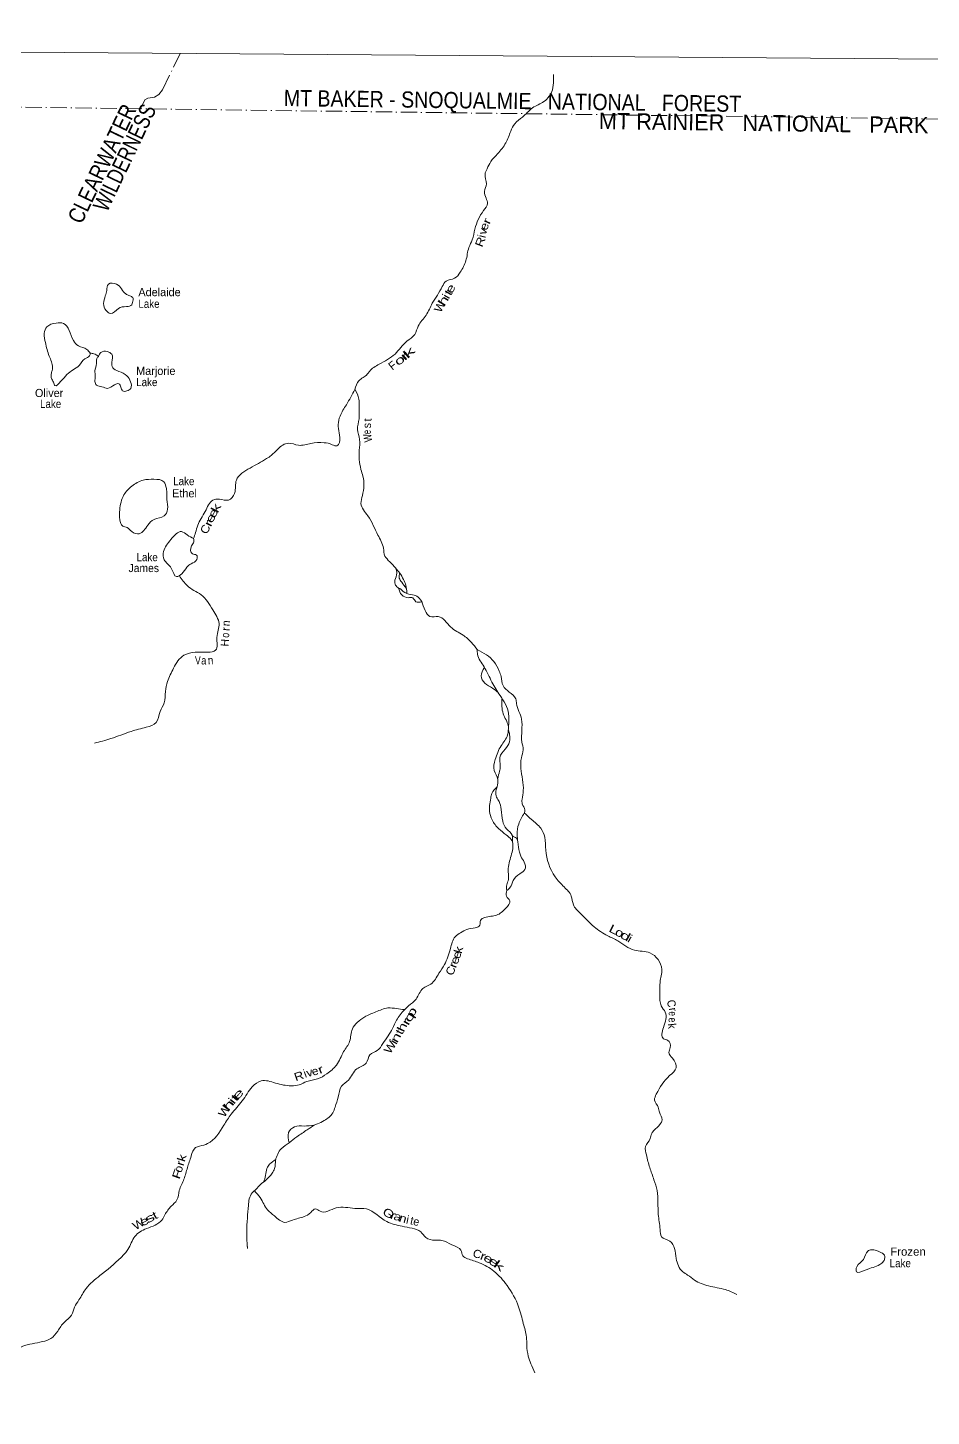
# Model space of a CAD drawing. Header units: feet. Extents: x -252658 to 9, y -366365 to -181930.
# Drawn here: x -187806 to -165566, y -216134 to -181930 of the extents above; entities that cross this region are included whole.
import ezdxf
from ezdxf.enums import TextEntityAlignment as Align

# ---------------------------------------------------------------- set-up
doc = ezdxf.new("R2010")
doc.units = ezdxf.units.FT
doc.header["$LTSCALE"] = 80
doc.linetypes.add('DOT_DASHED', pattern=[7.7, 5, -1.2, 0.3, -1.2])
for name, color, linetype, lineweight in [('39', 7, 'Continuous', 13), ('4', 7, 'Continuous', 13), ('44', 7, 'DOT_DASHED', 13)]:
    doc.layers.add(name, color=color, linetype=linetype, lineweight=lineweight)
doc.layers.add('41', color=7, linetype='Continuous')

msp = doc.modelspace()

# ---------------------------------------------------------------- linework, layer by layer
at = {"layer": '39'}
for points in [[(-174868.11, -183080.21), (-174866.07, -183228.57), (-174891.28, -183454.73), (-175100.89, -183746.43), (-175379.28, -183902.84), (-175511.92, -184019.22), (-175628.33, -184127.82), (-175820.12, -184293.48), (-175915.34, -184476.55), (-176038.17, -184763.46), (-176241.47, -185035.2), (-176407.39, -185227.29), (-176500.52, -185404.37), (-176550.66, -185533.96), (-176517.56, -185772.98), (-176560.44, -185962.8), (-176524.33, -186127.69), (-176489.75, -186256.48), (-176584.9, -186433.53), (-176716.89, -186652.16), (-176798.73, -186889.54), (-176864.81, -187155.21), (-176945.94, -187340.49), (-177020.89, -187666.17), (-177161.87, -187952.83), (-177300.99, -188101.19), (-177505.63, -188172.45), (-177604.21, -188305.36), (-177723.98, -188514.14), (-177847.67, -188714.84), (-178000.83, -189007.34), (-178194.01, -189277.22), (-178281.47, -189482.45), (-178473.31, -189652.12), (-178765.91, -189966.69), (-179156.48, -190217.72), (-179394.81, -190394.75), (-179448.2, -190466.15), (-179658.03, -190623.54), (-179751.66, -190838.7)], [(-185232.57, -188696.08), (-185222.92, -188577.95), (-185294.91, -188532.83), (-185395.11, -188485.3), (-185621.8, -188245.53), (-185821.44, -188244.7), (-185863.89, -188402.46), (-185897.93, -188534.28), (-185938.79, -188724.13), (-185880.55, -188893.35), (-185770.65, -188969.08), (-185575.37, -188843.56), (-185375.08, -188796.29), (-185245.42, -188752.03), (-185232.57, -188696.08)], [(-186269.74, -189944.23), (-186351.2, -189852.87), (-186561.73, -189761.67), (-186681.02, -189633.69), (-186788.59, -189383.59), (-186927.47, -189213.23), (-187108.83, -189202.64), (-187336, -189299.64), (-187400.63, -189457.08), (-187373.45, -189685.99), (-187279.06, -190016.08), (-187198.16, -190299.88), (-187209.21, -190371.89), (-187230.58, -190461.79), (-187223.91, -190566.13), (-187176.81, -190663.01), (-187137.58, -190745.76), (-186997.06, -190643.52), (-186692.71, -190355.17), (-186540.06, -190251.1), (-186398.65, -190082.72), (-186286.81, -190014.15), (-186269.74, -189944.23)], [(-186269.74, -189944.23), (-186179.25, -189963.56), (-186125.11, -189986.38), (-186065.13, -190025.32)], [(-186065.15, -190027.32), (-186009.4, -189929.89), (-185843.74, -189908.19), (-185739.72, -189971.81), (-185736.33, -190170.31), (-185715.95, -190304.91), (-185567.9, -190393.21), (-185365.73, -190506.34), (-185276.96, -190653.93), (-185269, -190812.41), (-185366.67, -190877.17), (-185471.51, -190875.68), (-185514.61, -190780.85), (-185567.98, -190699.91), (-185669.11, -190722.53), (-185841.74, -190812.29), (-185984.38, -190772.17), (-186110.9, -190732.29), (-186154.05, -190641.47), (-186144.27, -190513.31), (-186154.57, -190378.86), (-186113.89, -190203.03), (-186089.59, -190045.02), (-186063.49, -190024.41)], [(-179751.66, -190838.7), (-179964.42, -191214.55), (-180119.46, -191496.99), (-180164.59, -191704.83), (-180143.09, -191905.59), (-180136.28, -192150.25), (-180195.8, -192227.58), (-180310.38, -192199.89), (-180513.41, -192150.9), (-180834.3, -192168.39), (-181143.47, -192214.11), (-181388.81, -192162.52), (-181648.89, -192307.16), (-181812.34, -192465.2), (-181926.33, -192543.77), (-182332.76, -192774.53), (-182671.5, -193070.41), (-182716.23, -193398.52), (-182863.66, -193564.81), (-183089.22, -193541.56), (-183248.89, -193567.36), (-183438.12, -193843.3), (-183624.21, -194185.45), (-183674.99, -194363.13), (-183724.11, -194514.39)], [(-179750.89, -190836.93), (-179653.99, -191074.63), (-179646.46, -191265.17), (-179652.43, -191559.76), (-179688.23, -191823.86), (-179639.14, -192073.12), (-179644.65, -192333.64), (-179645.77, -192568.16), (-179604.61, -192807.29), (-179556.41, -192972.35), (-179568.9, -193453.28), (-179603.79, -193649.23), (-179434.45, -193954.33), (-179186.68, -194426.92), (-179051.82, -194747.57), (-179014.1, -194942.55), (-178896.99, -195082.53), (-178746.52, -195245.9)], [(-184394.56, -193280.45), (-184456.82, -193111.18), (-184700.05, -193051.6), (-184962.52, -193073.93), (-185248.86, -193222.21), (-185439.28, -193436), (-185543.04, -193805.37), (-185542.26, -194047.93), (-185465.72, -194205.38), (-185359.31, -194240.97), (-185245.7, -194340.81), (-185062.89, -194393.52), (-184852.39, -194186.03), (-184697.16, -194039.9), (-184445.95, -193955.27), (-184363.1, -193792.07), (-184384.04, -193549.22), (-184382.16, -193408.92), (-184394.56, -193280.45)], [(-183723.41, -194514.79), (-183881.51, -194424.34), (-184021.58, -194342.17), (-184282.28, -194532.91), (-184461.72, -194831.05), (-184446.34, -195037.74), (-184273.58, -195238.65), (-184143.33, -195450.98), (-184017.32, -195378.6), (-183888.09, -195216.06), (-183786.15, -195133.32), (-183641.54, -195027.13), (-183654.2, -194918.7), (-183754.67, -194891.21), (-183772.2, -194694.51), (-183717.28, -194592.38), (-183723.41, -194514.79)], [(-178679.5, -195732.81), (-178751.46, -195659.91), (-178768, -195539.4), (-178719.31, -195367.7), (-178746.52, -195245.9)], [(-178745.25, -195251.59), (-178648.66, -195362.69), (-178560.02, -195520.31), (-178497.49, -195669.54), (-178474.06, -195849.16)], [(-184074.61, -195432.49), (-183876.1, -195675.28), (-183716.3, -195789.81), (-183538.27, -195898.58), (-183254.82, -196267.45), (-183098.03, -196606.45), (-183150.99, -196946.47), (-183181.42, -197260.76), (-183371.68, -197312.18), (-183684.28, -197313.75), (-183963.58, -197387.96), (-184217.88, -197703.08), (-184363.45, -198031.76), (-184417.22, -198281.57), (-184447.14, -198557.78), (-184550.88, -198774.8), (-184645.24, -199044.08), (-184888.78, -199158.89), (-185263.28, -199263.82), (-185763.78, -199441.13), (-186164.57, -199551.7)], [(-178652.72, -195357.62), (-178660.41, -195486.81), (-178601.26, -195587.88), (-178491.93, -195735.21)], [(-178109.52, -196063.94), (-178228.72, -195929.94), (-178373.39, -195889.8), (-178563.97, -195814.93), (-178677.82, -195733.13), (-178679.73, -195732.78)], [(-178679.73, -195732.78), (-178599.43, -195902.63), (-178438.98, -195969.05), (-178330.16, -195974.61), (-178250.74, -196067.95), (-178107.6, -196069.03)], [(-178109.64, -196063.8), (-178023.73, -196283.66), (-177904.74, -196433.69), (-177701.06, -196434.58), (-177397.94, -196689.46), (-177090.09, -196892.29), (-176886.79, -197071.58), (-176739.91, -197248.07)], [(-176739.91, -197248.07), (-176735.37, -197360.39), (-176574.2, -197673.39), (-176379.58, -198049.01), (-176180.28, -198376.59), (-175968.45, -198822.61), (-175970.66, -199137.3), (-175995.68, -199349.43), (-176152.52, -199615.82), (-176298.26, -199956.53), (-176324.09, -200228.79), (-176238.24, -200444.5), (-176252.84, -200630.71)], [(-176739.91, -197248.07), (-176515.78, -197377.55), (-176330.44, -197542.55), (-176200.48, -197776.93), (-176155.85, -197907.86), (-176106.46, -198135.08), (-175953.3, -198293.62), (-175794.25, -198464.26), (-175773.6, -198578.82), (-175651.65, -198959.42), (-175641.08, -199524.86), (-175611.34, -199713.71), (-175654.41, -199917.57), (-175665.91, -200173.99), (-175608.72, -200722.06), (-175637.78, -200934.13), (-175633.26, -201048.46), (-175568.71, -201197.71), (-175585.94, -201279.66)], [(-176566.83, -197692.46), (-176641.7, -197894.94), (-176557.36, -198072.55), (-176367.42, -198195.52), (-176223.7, -198305.81)], [(-176135.8, -198458.82), (-176131.33, -198697.9), (-176086.67, -198867.71), (-176015.2, -199019.64), (-175972.77, -199149.23)], [(-176236.29, -200422.78), (-176195.26, -200246.65), (-176173.48, -200126.69), (-176184.08, -200014.28), (-176186.69, -199908), (-176054.82, -199699.39), (-175949.52, -199516.47), (-175945.19, -199344.13), (-175977.16, -199231.87)], [(-176253.29, -200632.26), (-176382.02, -200789.25), (-176407.8, -200907.15), (-176436.48, -201091.16), (-176436.29, -201227.48), (-176374.67, -201444.85), (-176212.18, -201659.64), (-176030.71, -201812.57), (-175907.2, -201926.58), (-175877.04, -201970.47)], [(-175877.49, -201967.09), (-175881.58, -201820.7), (-176022.65, -201662.34), (-176114.91, -201474.6), (-176151.35, -201183.42), (-176203.21, -200990.24), (-176266.31, -200883.1), (-176282.44, -200732.53), (-176252.84, -200630.71)], [(-175585.94, -201279.66), (-175720.6, -201546.36), (-175760.34, -201802.38), (-175740.6, -201985.08), (-175701.67, -202240.21), (-175670.72, -202338.88), (-175585.93, -202482.41), (-175568.18, -202663.07), (-175696.72, -202773.5), (-175854.2, -202937.64), (-175929.02, -203102.96), (-176012.76, -203180.33)], [(-175583.25, -201269.63), (-175406.52, -201434.55), (-175177.49, -201650.3), (-175081.59, -201868.15), (-175053.6, -202187.28), (-174826.42, -202842), (-174601.93, -203095.76), (-174425.44, -203318.78), (-174375.86, -203531.97), (-174209.23, -203738.8), (-173864.87, -204076.46), (-173529.03, -204297.73), (-173280.64, -204423.54), (-172872.3, -204651.85), (-172490.03, -204719.42), (-172199.03, -205126.48), (-172241.53, -205438.59), (-172247.74, -205751.22), (-172211.09, -206026.37), (-172114.33, -206180.09), (-172157.72, -206558.34), (-172153.36, -206835.04), (-172049.02, -206874.61), (-171988.83, -207047.86), (-172022.75, -207171.66), (-171937.96, -207315.19), (-171844.29, -207549.05), (-172006.21, -207743.2), (-172332.96, -208197.61), (-172375.27, -208345.34), (-172284.88, -208523.03), (-172256.28, -208645.72), (-172188.18, -208831.11), (-172248.24, -208948.53), (-172383.19, -209086.93), (-172444.81, -209170.25), (-172482.77, -209293.99), (-172596.35, -209492.83), (-172578.93, -209697.55), (-172494.35, -210007.46), (-172391.51, -210309.61), (-172316.39, -210573.28), (-172283.94, -211161.08), (-172240.52, -211532.55), (-172204.6, -211711.46), (-172000.38, -211822.61), (-171842.7, -212245.82), (-171683.76, -212574.82), (-171561.84, -212656.74), (-171394.08, -212779.4), (-171047.14, -212924.65), (-170630.89, -213014.76), (-170348.12, -213133.04)], [(-175877.5, -201966.64), (-175864.78, -202071.51), (-175885.15, -202237.6), (-175972.6, -202593.18), (-175975.02, -202773.56), (-175974.88, -202913.88), (-176016.93, -203041.57), (-176012.73, -203179.95)], [(-175880.08, -201827.03), (-175837.79, -201863.42), (-175815.69, -201869.75), (-175748.31, -201924.22)], [(-176012.73, -203179.95), (-176022.71, -203322.13), (-175941.52, -203433.54), (-176038.78, -203618.58), (-176264.93, -203789.77), (-176564.2, -203849.66), (-176661.92, -203918.43), (-176675.55, -204032.5), (-176789.41, -204101.04), (-176999.67, -204140.15), (-177150, -204222.21), (-177282.43, -204322.56), (-177403.3, -204613.51), (-177549.73, -205006.33), (-177683.72, -205222.93), (-177884.89, -205486.68), (-178079.94, -205594.16), (-178246.8, -205856.39), (-178430.58, -206026.18), (-178534.68, -206118.91)], [(-178531.77, -206116.31), (-178727.92, -206092.11), (-178939.45, -206075.07), (-179237.21, -206173.07), (-179513.1, -206293.44), (-179694.48, -206435.19), (-179815.57, -206591.83), (-179884.23, -206899.56), (-180030.8, -207152.06), (-180206.64, -207482.32), (-180443.43, -207695.45), (-180671.03, -207824.52), (-180940.12, -207888.85), (-181122.69, -207968.45), (-181318.65, -207993.72), (-181710.99, -207926.01), (-182061.16, -207870.91), (-182278.89, -208016.16), (-182525.61, -208367.47), (-182798.15, -208690.34), (-182979.32, -208966.4), (-183378.6, -209415.77), (-183577.11, -209481.1), (-183674.38, -209515.8), (-183784.04, -209722.72), (-183876.62, -210010.07), (-183961.06, -210291.51), (-184075.77, -210574.53), (-184137.36, -210806.19), (-184274.55, -210960.6), (-184430.64, -211170.86), (-184506.99, -211300.08), (-184880.89, -211511.26), (-185169.84, -211703.6), (-185339.5, -212023.93), (-185509.54, -212221.97), (-186031.82, -212669.59), (-186370.85, -212987.51), (-186548.06, -213269.64), (-186657.32, -213446.5), (-186726.46, -213639.96), (-186906.29, -213815.81), (-187070.6, -214037.99), (-187236.4, -214220.05), (-187445.12, -214295.27), (-187695.9, -214347.83), (-187944.85, -214414.45), (-188068.97, -214496.88), (-188256.75, -214623.77)], [(-178534.68, -206118.91), (-178727.73, -206378.77), (-178829.27, -206581.79), (-178938.63, -206766.67), (-179066.14, -206951.28), (-179203.6, -207125.73), (-179382.46, -207229.43), (-179475.96, -207434.57), (-179703.72, -207575.67), (-179911.1, -207851.36), (-180080.55, -208005.31), (-180164.77, -208270.72), (-180240.69, -208518.21), (-180299.11, -208663.71), (-180507.3, -208849.19), (-180673.79, -208933.02), (-180762.96, -208965.83)], [(-180762.96, -208965.83), (-181005.22, -208984.44), (-181239.38, -209001.15), (-181384.52, -209147.43), (-181375.89, -209399.36)], [(-180752.99, -208962.16), (-180925.8, -209077.77), (-181182.19, -209248.53), (-181371.72, -209396.18)], [(-181371.72, -209396.18), (-181565.29, -209543.77), (-181653.76, -209674.82), (-181704.17, -209824.45), (-181729.17, -210034.57), (-181789.12, -210143.97), (-181944.75, -210320.17), (-182087.45, -210434.41), (-182181.6, -210537.31), (-182285.74, -210634.05), (-182376.58, -210941.47), (-182400.91, -211251.83), (-182417.55, -211590.37), (-182405.36, -211885.22), (-182398.83, -211999.57), (-182403.99, -211933.35)], [(-181996.19, -210361.82), (-181955.24, -210199.74), (-181918.65, -210027.87), (-181852.76, -209926.57), (-181700.05, -209807.95)], [(-182228.59, -210582.74), (-182085.62, -210749.15), (-181902.1, -211050.44), (-181734.69, -211199.16), (-181478.67, -211357.15), (-181288.39, -211303.72), (-181004.87, -211215.54), (-180838.16, -211115.68), (-180724.04, -211027.09), (-180611.85, -211082.81), (-180215.5, -211002.25), (-179751.8, -211012.85), (-179467.63, -211026.91), (-178969.65, -211338.68), (-178592.04, -211452.3), (-178346.69, -211503.9), (-178134.06, -211589.11), (-178010.88, -211727.17), (-177775.88, -211798.66), (-177610.55, -211801.01), (-177370.04, -211912.68), (-177141.93, -212046.22), (-177097.35, -212181.16), (-176979.33, -212253), (-176690.29, -212355.33), (-176332.03, -212558.88), (-176006.09, -212916.32), (-175722.67, -213437.53), (-175607.14, -213846.1), (-175528.96, -214181.98), (-175521.7, -214392.56), (-175484.91, -214657.69), (-175424.83, -214838.96), (-175325, -215064.89)], [(-166708.01, -212232.6), (-166715.22, -212168.35), (-166793.02, -212105.1), (-167040.12, -212033.43), (-167125.26, -212066.3), (-167230.83, -212269.27), (-167398.67, -212453.31), (-167406.38, -212577.48), (-167192.06, -212536.43), (-166833.21, -212395.19), (-166737.34, -212314.37), (-166708.06, -212232.17)]]:
    msp.add_spline(points, degree=3, dxfattribs=at)
at = {"layer": '4'}
msp.add_lwpolyline([(-250643.67, -181929.5), (-219314.25, -182252.72), (-187984.41, -182532.85), (-156654.22, -182769.88), (-125323.73, -182963.82), (-93993.01, -183114.65), (-62662.1, -183222.4), (-31331.08, -183287.04), (0, -183308.59), (0, -366365.25), (-31582.88, -366343.53), (-63165.71, -366278.36), (-94748.41, -366181.36), (-126330.93, -366017.71), (-157913.21, -365822.21), (-189495.2, -365583.27), (-221076.82, -365300.9), (-252658.03, -364975.08)], close=True, dxfattribs=at)
msp.add_lwpolyline([(-250643.67, -181929.5), (-219314.25, -182252.72), (-187984.41, -182532.85), (-156654.22, -182769.88), (-125323.73, -182963.82), (-93993.01, -183114.65), (-62662.1, -183222.4), (-31331.08, -183287.04), (0, -183308.59), (0, -366365.25), (-31582.88, -366343.53), (-63165.71, -366278.36), (-94748.41, -366181.36), (-126330.93, -366017.71), (-157913.21, -365822.21), (-189495.2, -365583.27), (-221076.82, -365300.9), (-252658.03, -364975.08)], close=True, dxfattribs=at)
at = {"layer": '44'}
msp.add_line((-156664.69, -184291.91), (-187995.57, -183885.06), dxfattribs=at)
msp.add_lwpolyline([(-185033.77, -183923.52), (-184927.33, -183701.05), (-184853.42, -183666.33), (-184685.02, -183638.39), (-184584.18, -183572.45), (-184486.7, -183458.07), (-184059.04, -182564.9)], dxfattribs=at)

# ---------------------------------------------------------------- texts
at = {"layer": '41'}
for s, rotation, width, p in [('e', 70.86, 1.2, (-176475.84, -186853.48)), ('r', 66.15, 1.45, (-176415.52, -186728.82)), ('R', 69.2, 1.25, (-176575.48, -187238.36)), ('v', 74.239, 1.15, (-176509.48, -186971.81)), ('t', 59.979, 1.4, (-177368.81, -188503.21)), ('e', 60.338, 1.45, (-177315.48, -188404.68)), ('W', 62.028, 1.1, (-177575.21, -188841.43)), ('h', 59.338, 1.6, (-177491.42, -188705.35)), ('i', 59.979, 1.3, (-177423.18, -188594.64)), ('k', 41.594, 2.15, (-178358.41, -190001.76)), ('o', 35.703, 1.65, (-178597.75, -190197.97)), ('r', 41.798, 2.1, (-178462.57, -190084.41)), ('e', 90.467, 0.7, (-179361.32, -191887.4)), ('W', 99.532, 0.8, (-179339.62, -192018.8)), ('e', 58.757, 1.5, (-183220.66, -194058.23)), ('e', 61.894, 1.45, (-183159.01, -193933.13)), ('k', 62.804, 1.6, (-183086.08, -193805.26)), ('C', 66.989, 1.15, (-183346.69, -194320.98)), ('r', 62.757, 1.55, (-183272.54, -194179.73)), ('n', 85.182, 0.95, (-182830.96, -196607.46)), ('H', 86.75, 0.95, (-182855.78, -197084.02)), ('o', 85.182, 0.8, (-182848.82, -196902.39)), ('V', 1.266, 0.8, (-183616.7, -197612.33)), ('a', 358.502, 0.85, (-183475.7, -197613.66)), ('n', 2.818, 0.9, (-183302.09, -197609.12)), ('L', 332.995, 1.45, (-173426.56, -204231.23)), ('o', 333.28, 1.35, (-173283.68, -204310.05)), ('d', 330.977, 1.65, (-173141.4, -204388.44)), ('i', 330.977, 1.25, (-173028.82, -204457.35)), ('e', 68.913, 1.25, (-177200.74, -204936.01)), ('k', 73.729, 1.25, (-177107.57, -204671.9)), ('e', 70.2, 1.2, (-177151.96, -204801.01)), ('C', 69.623, 1.1, (-177304.26, -205194.96)), ('r', 68.913, 1.35, (-177246.65, -205054.19)), ('C', 280.874, 0.95, (-172057.04, -205985.25)), ('o', 53.391, 1.7, (-178331.54, -206351.78)), ('p', 59.391, 1.6, (-178269.99, -206228.96)), ('e', 270.972, 0.75, (-172026.9, -206218.9)), ('r', 280.257, 1.05, (-172019.39, -206130.34)), ('h', 63.59, 1.45, (-178501.5, -206593.12)), ('r', 60.391, 1.65, (-178404.11, -206460.34)), ('e', 273.394, 0.8, (-172031.09, -206377.32)), ('W', 56.74, 1.2, (-178806.59, -207097.61)), ('i', 59.995, 1.3, (-178716.87, -206959.39)), ('n', 61.575, 1.55, (-178658.19, -206852)), ('t', 63.641, 1.3, (-178571.18, -206708.42)), ('v', 15.073, 1.15, (-180845.98, -207760.16)), ('e', 16.721, 1.1, (-180709.1, -207726.6)), ('r', 22.283, 1.4, (-180560.08, -207680.58)), ('R', 19.538, 1.2, (-181098.89, -207846.26)), ('i', 51.666, 1.6, (-182702.32, -208426.85)), ('t', 50.666, 1.75, (-182634.03, -208348.52)), ('e', 47.997, 1.9, (-182559.32, -208265.42)), ('W', 55.525, 1.2, (-182885.18, -208668.06)), ('h', 53.151, 1.8, (-182789.07, -208532.87)), ('o', 73.214, 1.1, (-184000.63, -210070.27)), ('k', 72.42, 1.3, (-183919.85, -209798.92)), ('r', 73.384, 1.25, (-183957.88, -209928.42)), ('F', 70.302, 1.5, (-184035.78, -210199.8)), ('G', 328.063, 1.3, (-178980.39, -211218.57)), ('W', 31.336, 1.15, (-185029.22, -211481.39)), ('e', 26.866, 1.4, (-184895.04, -211417.13)), ('s', 29.866, 1.75, (-184755.81, -211334.43)), ('t', 29.846, 1.4, (-184628.31, -211268.66)), ('r', 341.983, 1.3, (-178840.77, -211276.51)), ('a', 341.983, 1.25, (-178729.05, -211311.16)), ('n', 344.524, 1.2, (-178594.47, -211354.72)), ('C', 340.814, 1.1, (-176773.01, -212228.62)), ('r', 340.194, 1.35, (-176630.97, -212280.95)), ('e', 331.696, 1.45, (-176516.45, -212335.13)), ('e', 327.548, 1.55, (-176387.67, -212414.91)), ('k', 324.288, 1.9, (-176259.26, -212506.03))]:
    msp.add_text(s, height=200, rotation=rotation, dxfattribs=dict(at, width=width)).set_placement(p, align=Align.CENTER)
for s, rotation, p in [('i', 75.826, (-176536.62, -187089.8)), ('F', 38.419, (-178767.16, -190326.27)), ('t', 88.189, (-179343.56, -191592.34)), ('s', 86.807, (-179358.33, -191735.17)), ('r', 85.182, (-182835.43, -196750.46)), ('k', 275.553, (-172043.73, -206530.62)), ('i', 20.637, (-180946.9, -207786.4)), ('i', 348.065, (-178474.88, -211387.87)), ('t', 348.181, (-178368.66, -211411.92)), ('e', 348.181, (-178259.37, -211436.06))]:
    msp.add_text(s, height=200, rotation=rotation, dxfattribs=at).set_placement(p, align=Align.CENTER)
for s, p in [('Adelaide', (-185084.07, -188541.85)), ('Marjorie', (-185137.65, -190481.23)), ('Oliver', (-187630.04, -191026.41)), ('Ethel', (-184253.26, -193497.56))]:
    msp.add_text(s, height=200, dxfattribs=at).set_placement(p)
for s, width, p in [('Lake', 0.9, (-185084.06, -188827.83)), ('Lake', 0.9, (-185137.65, -190758.29)), ('Lake', 0.9, (-187504.97, -191294.53)), ('Lake', 0.9, (-184226.47, -193198.16)), ('Lake', 0.9, (-185128.68, -195070.51)), ('James', 0.95, (-185325.21, -195338.65)), ('Frozen', 1.05, (-166574.41, -212177.63)), ('Lake', 0.9, (-166587.81, -212463.62))]:
    msp.add_text(s, height=200, dxfattribs=dict(at, width=width)).set_placement(p)
at = {"layer": '44'}
for s, rotation, width, p in [('MT BAKER - SNOQUALMIE   NATIONAL   FOREST', 359.256, 0.9, (-181506.16, -183857.56)), ('CLEARWATER', 64.414, 0.85, (-186481.75, -186788.34)), ('WILDERNESS', 64.414, 0.8, (-185854.15, -186491.06))]:
    msp.add_text(s, height=400, rotation=rotation, dxfattribs=dict(at, width=width)).set_placement(p)
msp.add_text('MT RAINIER   NATIONAL   PARK', height=400, rotation=359.256, dxfattribs=at).set_placement((-173750.79, -184423.51))

doc.saveas('drawing.dxf')
